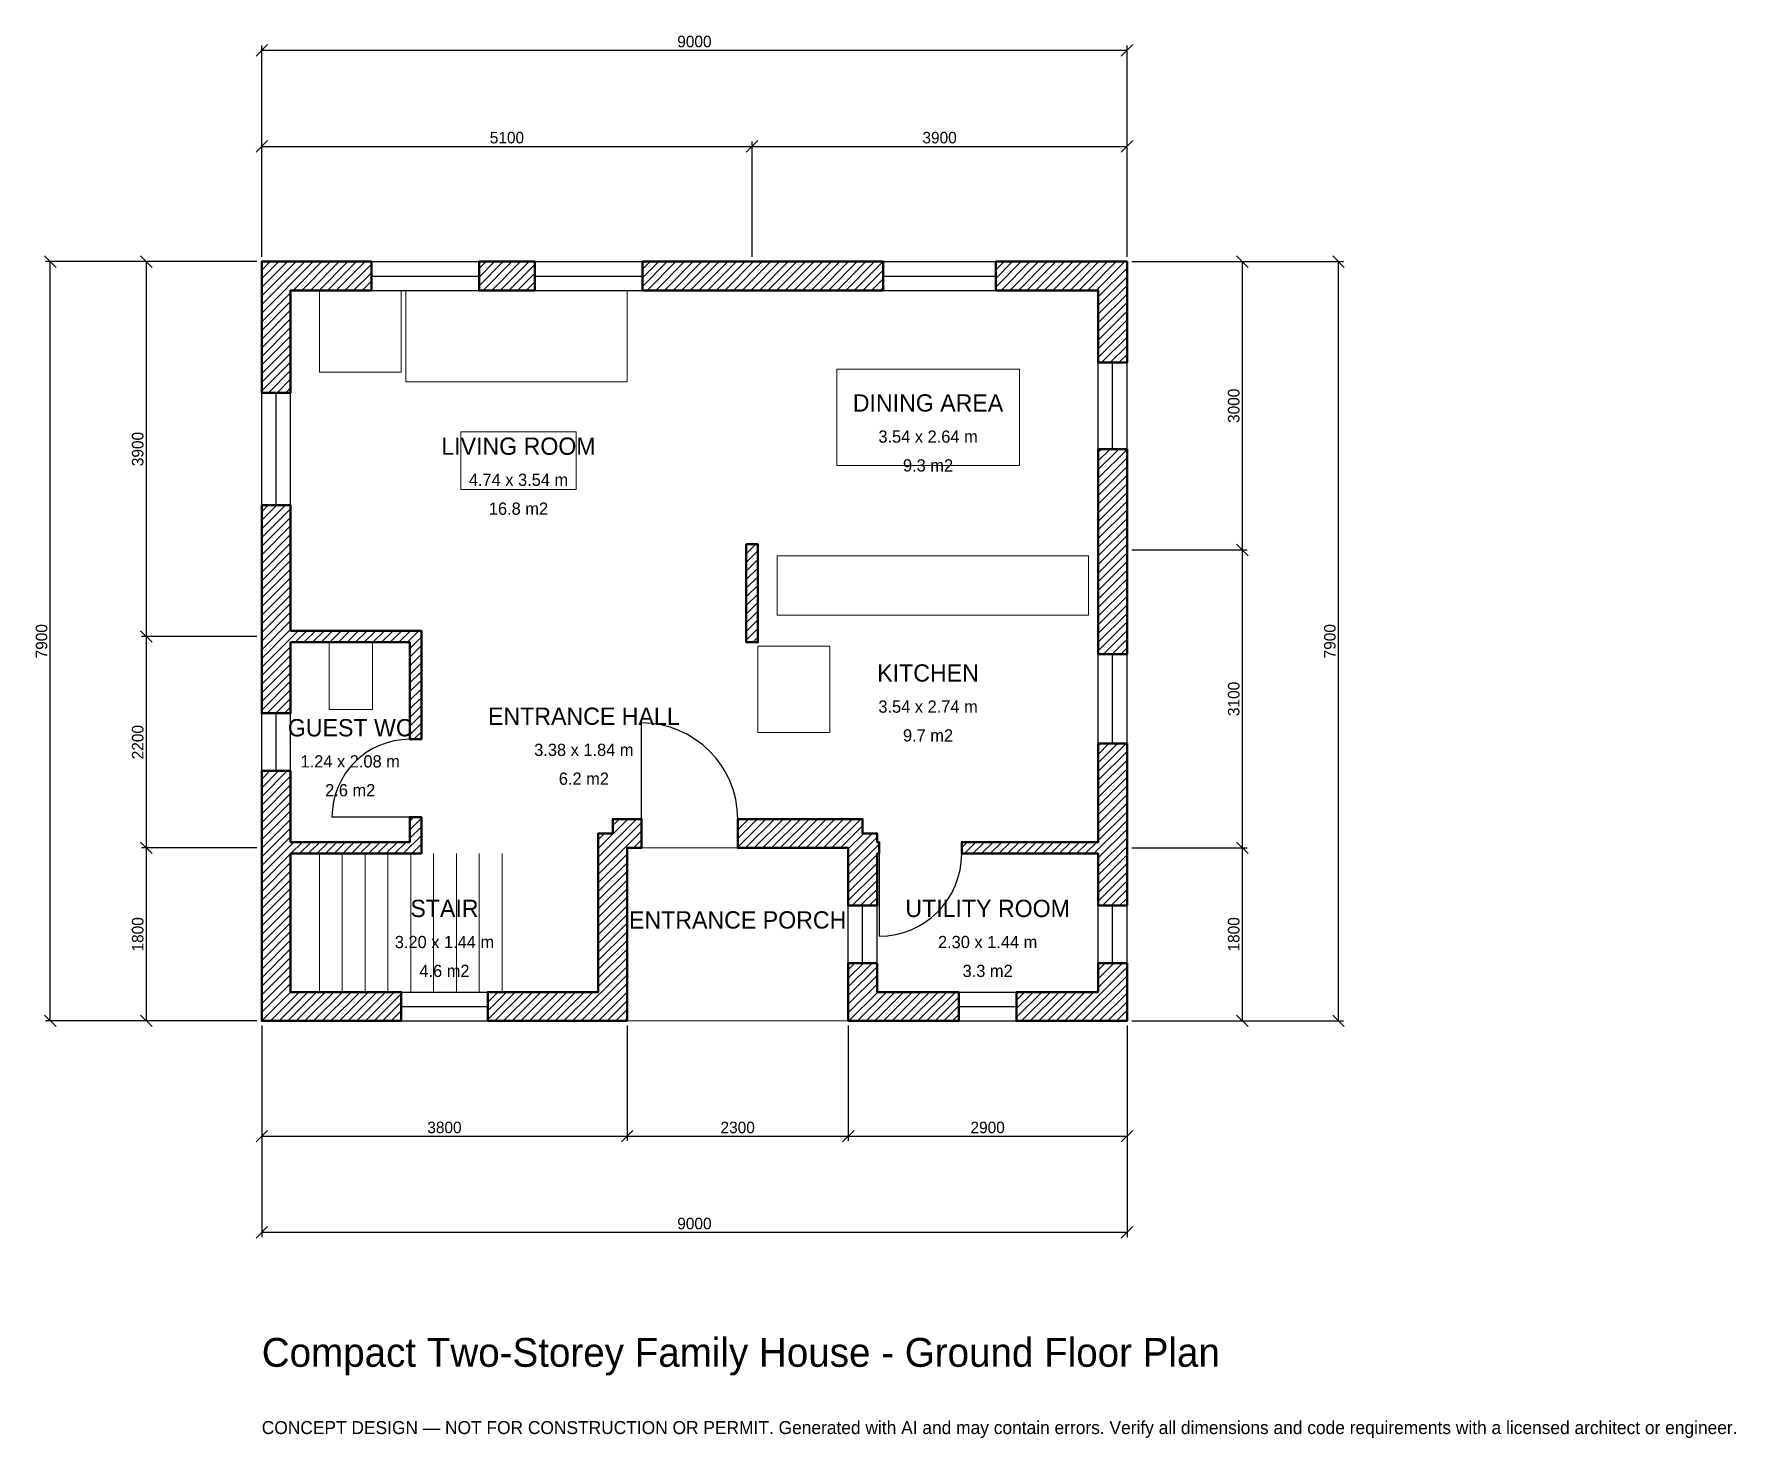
# Model space of a CAD drawing. Header units: millimetres. Extents: x -2369 to 15333, y -4341 to 10269.
import ezdxf
from ezdxf.enums import TextEntityAlignment as Align

# ---------------------------------------------------------------- set-up
doc = ezdxf.new("R2010")
doc.units = ezdxf.units.MM
doc.linetypes.add('DASHED', pattern=[1.524, 1.27, -0.254])
for name, color, linetype, lineweight in [('A-ANNO-DIMS', 1, 'Continuous', 13), ('A-ANNO-TEXT', 7, 'Continuous', 18), ('A-AREA-IDEN', 7, 'Continuous', 18), ('A-DOOR', 2, 'Continuous', 25), ('A-FLOR-FIXT', 9, 'Continuous', 13), ('A-FLOR-STRS', 3, 'Continuous', 18), ('A-FURN', 9, 'Continuous', 13), ('A-GLAZ', 4, 'Continuous', 25), ('A-SITE-PAVE', 8, 'Continuous', 13), ('A-WALL', 7, 'Continuous', 50), ('A-WALL-PATT', 8, 'Continuous', 13)]:
    doc.layers.add(name, color=color, linetype=linetype, lineweight=lineweight)
doc.dimstyles.new('PLAN', dxfattribs={"dimtxt": 120, "dimasz": 80, "dimexe": 50, "dimexo": 50, "dimgap": 30, "dimtad": 1, "dimdec": 0, "dimtsz": 60, "dimcen": 2.5, "dimclrd": 1, "dimclre": 1, "dimazin": 3, "dimtfac": 1, "dimtmove": 0, "dimatfit": 3})

msp = doc.modelspace()

# ---------------------------------------------------------------- hatches: boundary and pattern name
at = {"layer": 'A-WALL-PATT'}
h = msp.add_hatch(dxfattribs=at)
h.set_pattern_fill('ANSI31', color=8, scale=20)
h.paths.add_polyline_path([(2350, 0), (2350, 300), (3500, 300), (3500, 1950), (3650, 1950), (3650, 2100), (3950, 2100), (3950, 1800), (3800, 1800), (3800, 300), (3800.001, 300), (3800.001, 0), (3800, 0), (3800, -0.001), (3500, -0.001), (3500, 0), (2350, 0)])
h.paths.add_polyline_path([(300, 0), (300, -0.001), (0, -0.001), (0, 0), (-0.001, 0), (-0.001, 300), (0, 300), (0, 1650), (0, 1740), (-0.001, 1740), (-0.001, 1860), (0, 1860), (0, 1950), (0, 2600), (300, 2600), (300, 1950), (300, 1860), (1540, 1860), (1540, 2120), (1660, 2120), (1660, 1860), (1660, 1740), (1540, 1740), (300, 1740), (300, 1650), (300, 300), (1450, 300), (1450, 0), (300, 0)])
h.paths.add_polyline_path([(0, 3850), (0, 3940), (-0.001, 3940), (-0.001, 4060), (0, 4060), (0, 4150), (0, 5365), (300, 5365), (300, 4150), (300, 4060), (1540, 4060), (1660, 4060), (1660, 3940), (1660, 2930), (1540, 2930), (1540, 3940), (300, 3940), (300, 3850), (300, 3200), (0, 3200), (0, 3850)])
h.paths.add_polyline_path([(0, 7600), (-0.001, 7600), (-0.001, 7900), (0, 7900), (0, 7900.001), (300, 7900.001), (300, 7900), (1140, 7900), (1140, 7600), (300, 7600), (300, 6535), (0, 6535), (0, 7600)])
h.paths.add_polyline_path([(2840, 7900), (2840, 7600), (2260, 7600), (2260, 7900), (2840, 7900)])
h.paths.add_polyline_path([(4950, 7900), (5250, 7900), (6465, 7900), (6465, 7600), (5250, 7600), (4950, 7600), (3960, 7600), (3960, 7900), (4950, 7900)])
h.paths.add_polyline_path([(8700, 7900), (8700, 7900.001), (9000, 7900.001), (9000, 7900), (9000.001, 7900), (9000.001, 7600), (9000, 7600), (9000, 6850), (8700, 6850), (8700, 7600), (7635, 7600), (7635, 7900), (8700, 7900)])
h.paths.add_polyline_path([(9000, 5050), (9000, 4750), (9000, 3815), (8700, 3815), (8700, 4750), (8700, 5050), (8700, 5950), (9000, 5950), (9000, 5050)])
h.paths.add_polyline_path([(9000, 1950), (9000, 1860), (9000.001, 1860), (9000.001, 1740), (9000, 1740), (9000, 1650), (9000, 1200), (8700, 1200), (8700, 1650), (8700, 1740), (7280, 1740), (7280, 1860), (8700, 1860), (8700, 1950), (8700, 2885), (9000, 2885), (9000, 1950)])
h.paths.add_polyline_path([(9000, 300), (9000.001, 300), (9000.001, 0), (9000, 0), (9000, -0.001), (8700, -0.001), (8700, 0), (7850, 0), (7850, 300), (8700, 300), (8700, 600), (9000, 600), (9000, 300)])
h.paths.add_polyline_path([(6400, 0), (6400, -0.001), (6100, -0.001), (6100, 0), (6099.999, 0), (6099.999, 300), (6100, 300), (6100, 600), (6400, 600), (6400, 300), (7250, 300), (7250, 0), (6400, 0)])
h.paths.add_polyline_path([(6100, 1740), (6099.999, 1740), (6099.999, 1799.999), (6040, 1799.999), (6040, 1800), (5250, 1800), (4950, 1800), (4950, 2100), (5250, 2100), (6250, 2100), (6250, 1950), (6400, 1950), (6400, 1860), (6420, 1860), (6420, 1740), (6400, 1740), (6400, 1200), (6100, 1200), (6100, 1740)])
h.paths.add_polyline_path([(5040, 4960), (5160, 4960), (5160, 3940), (5040, 3940), (5040, 4960)])

# ---------------------------------------------------------------- linework, layer by layer
at = {"layer": 'A-DOOR'}
for p, q in [((3950, 2100), (3950, 3100)), ((1540, 2120), (730, 2120)), ((6420, 1740), (6420, 880))]:
    msp.add_line(p, q, dxfattribs=at)
for centre, radius, start, end in [((3950, 2100), 1000, 0, 90), ((1540, 2120), 810, 90, 180), ((6420, 1740), 860, 270, 360)]:
    msp.add_arc(centre, radius, start, end, dxfattribs=at)
at = {"layer": 'A-FLOR-FIXT'}
for points in [[(5360, 4220), (8600, 4220), (8600, 4840), (5360, 4840)], [(700, 3240), (1150, 3240), (1150, 3940), (700, 3940)]]:
    msp.add_lwpolyline(points, close=True, dxfattribs=at)
at = {"layer": 'A-FLOR-STRS'}
for p, q in [((600, 300), (600, 1740)), ((837.5, 300), (837.5, 1740)), ((1075, 300), (1075, 1740)), ((1312.5, 300), (1312.5, 1740)), ((1550, 300), (1550, 1740)), ((1787.5, 300), (1787.5, 1740)), ((2025, 300), (2025, 1740)), ((2262.5, 300), (2262.5, 1740)), ((2500, 300), (2500, 1740))]:
    msp.add_line(p, q, dxfattribs=at)
at = {"layer": 'A-FURN'}
for points in [[(600, 6750), (1450, 6750), (1450, 7600), (600, 7600)], [(1500, 6650), (3800, 6650), (3800, 7600), (1500, 7600)], [(5980, 5780), (7880, 5780), (7880, 6780), (5980, 6780)], [(2070, 5530), (3270, 5530), (3270, 6130), (2070, 6130)], [(5160, 3000), (5910, 3000), (5910, 3900), (5160, 3900)]]:
    msp.add_lwpolyline(points, close=True, dxfattribs=at)
at = {"layer": 'A-GLAZ'}
for p, q in [((1140, 7900), (2260, 7900)), ((2840, 7900), (3960, 7900)), ((6465, 7900), (7635, 7900)), ((1140, 7750), (2260, 7750)), ((2840, 7750), (3960, 7750)), ((6465, 7750), (7635, 7750)), ((1140, 7600), (2260, 7600)), ((2840, 7600), (3960, 7600)), ((6465, 7600), (7635, 7600)), ((8700, 5950), (8700, 6850)), ((8850, 5950), (8850, 6850)), ((9000, 5950), (9000, 6850)), ((0, 5365), (0, 6535)), ((150, 5365), (150, 6535)), ((300, 5365), (300, 6535)), ((8700, 2885), (8700, 3815)), ((8850, 2885), (8850, 3815)), ((9000, 2885), (9000, 3815)), ((0, 2600), (0, 3200)), ((150, 2600), (150, 3200)), ((300, 2600), (300, 3200)), ((6100, 600), (6100, 1200)), ((6250, 600), (6250, 1200)), ((6400, 600), (6400, 1200)), ((8700, 600), (8700, 1200)), ((8850, 600), (8850, 1200)), ((9000, 600), (9000, 1200)), ((1450, 300), (2350, 300)), ((7250, 300), (7850, 300)), ((1450, 150), (2350, 150)), ((1450, 0), (2350, 0)), ((7250, 150), (7850, 150)), ((7250, 0), (7850, 0))]:
    msp.add_line(p, q, dxfattribs=at)
at = {"layer": 'A-SITE-PAVE', "linetype": 'DASHED'}
msp.add_lwpolyline([(3800, 0), (6100, 0), (6100, 1800), (3800, 1800)], close=True, dxfattribs=at)
at = {"layer": 'A-WALL'}
for points in [[(0, 7600), (-0.001, 7600), (-0.001, 7900), (0, 7900), (0, 7900.001), (300, 7900.001), (300, 7900), (1140, 7900), (1140, 7600), (300, 7600), (300, 6535), (0, 6535), (0, 7600)], [(2840, 7900), (2840, 7600), (2260, 7600), (2260, 7900), (2840, 7900)], [(4950, 7900), (5250, 7900), (6465, 7900), (6465, 7600), (5250, 7600), (4950, 7600), (3960, 7600), (3960, 7900), (4950, 7900)], [(8700, 7900), (8700, 7900.001), (9000, 7900.001), (9000, 7900), (9000.001, 7900), (9000.001, 7600), (9000, 7600), (9000, 6850), (8700, 6850), (8700, 7600), (7635, 7600), (7635, 7900), (8700, 7900)], [(9000, 5050), (9000, 4750), (9000, 3815), (8700, 3815), (8700, 4750), (8700, 5050), (8700, 5950), (9000, 5950), (9000, 5050)], [(0, 3850), (0, 3940), (-0.001, 3940), (-0.001, 4060), (0, 4060), (0, 4150), (0, 5365), (300, 5365), (300, 4150), (300, 4060), (1540, 4060), (1660, 4060), (1660, 3940), (1660, 2930), (1540, 2930), (1540, 3940), (300, 3940), (300, 3850), (300, 3200), (0, 3200), (0, 3850)], [(5040, 4960), (5160, 4960), (5160, 3940), (5040, 3940), (5040, 4960)], [(9000, 1950), (9000, 1860), (9000.001, 1860), (9000.001, 1740), (9000, 1740), (9000, 1650), (9000, 1200), (8700, 1200), (8700, 1650), (8700, 1740), (7280, 1740), (7280, 1860), (8700, 1860), (8700, 1950), (8700, 2885), (9000, 2885), (9000, 1950)], [(300, 0), (300, -0.001), (0, -0.001), (0, 0), (-0.001, 0), (-0.001, 300), (0, 300), (0, 1650), (0, 1740), (-0.001, 1740), (-0.001, 1860), (0, 1860), (0, 1950), (0, 2600), (300, 2600), (300, 1950), (300, 1860), (1540, 1860), (1540, 2120), (1660, 2120), (1660, 1860), (1660, 1740), (1540, 1740), (300, 1740), (300, 1650), (300, 300), (1450, 300), (1450, 0), (300, 0)], [(2350, 0), (2350, 300), (3500, 300), (3500, 1950), (3650, 1950), (3650, 2100), (3950, 2100), (3950, 1800), (3800, 1800), (3800, 300), (3800.001, 300), (3800.001, 0), (3800, 0), (3800, -0.001), (3500, -0.001), (3500, 0), (2350, 0)], [(6100, 1740), (6099.999, 1740), (6099.999, 1799.999), (6040, 1799.999), (6040, 1800), (5250, 1800), (4950, 1800), (4950, 2100), (5250, 2100), (6250, 2100), (6250, 1950), (6400, 1950), (6400, 1860), (6420, 1860), (6420, 1740), (6400, 1740), (6400, 1200), (6100, 1200), (6100, 1740)], [(6400, 0), (6400, -0.001), (6100, -0.001), (6100, 0), (6099.999, 0), (6099.999, 300), (6100, 300), (6100, 600), (6400, 600), (6400, 300), (7250, 300), (7250, 0), (6400, 0)], [(9000, 300), (9000.001, 300), (9000.001, 0), (9000, 0), (9000, -0.001), (8700, -0.001), (8700, 0), (7850, 0), (7850, 300), (8700, 300), (8700, 600), (9000, 600), (9000, 300)]]:
    msp.add_lwpolyline(points, close=True, dxfattribs=at)

# ---------------------------------------------------------------- texts
at = {"layer": 'A-ANNO-TEXT'}
for s, height, p in [('Compact Two-Storey Family House - Ground Floor Plan', 300, (0, -3600)), ('CONCEPT DESIGN — NOT FOR CONSTRUCTION OR PERMIT. Generated with AI and may contain errors. Verify all dimensions and code requirements with a licensed architect or engineer.', 135, (0, -4300))]:
    msp.add_text(s, height=height, dxfattribs=at).set_placement(p)
at = {"layer": 'A-AREA-IDEN'}
for s, height, p in [('DINING AREA', 180, (6930, 6430)), ('LIVING ROOM', 180, (2670, 5980)), ('3.54 x 2.64 m', 127.5, (6930, 6080)), ('9.3 m2', 127.5, (6930, 5780)), ('4.74 x 3.54 m', 127.5, (2670, 5630)), ('16.8 m2', 127.5, (2670, 5330)), ('KITCHEN', 180, (6930, 3620)), ('ENTRANCE HALL', 180, (3350, 3170)), ('3.54 x 2.74 m', 127.5, (6930, 3270)), ('GUEST WC', 180, (920, 3050)), ('9.7 m2', 127.5, (6930, 2970)), ('3.38 x 1.84 m', 127.5, (3350, 2820)), ('1.24 x 2.08 m', 127.5, (920, 2700)), ('6.2 m2', 127.5, (3350, 2520)), ('2.6 m2', 127.5, (920, 2400)), ('STAIR', 180, (1900, 1170)), ('UTILITY ROOM', 180, (7550, 1170)), ('ENTRANCE PORCH', 180, (4950, 1050)), ('3.20 x 1.44 m', 127.5, (1900, 820)), ('2.30 x 1.44 m', 127.5, (7550, 820)), ('4.6 m2', 127.5, (1900, 520)), ('3.3 m2', 127.5, (7550, 520))]:
    msp.add_text(s, height=height, dxfattribs=at).set_placement(p, align=Align.MIDDLE_CENTER)

# ---------------------------------------------------------------- dimensions: what is measured, and where the dimension line sits
at = {"layer": 'A-ANNO-DIMS'}
for base, p1, p2, text in [((0, 10100), (0, 7900), (9000, 7900), '9000'), ((0, 9100), (0, 7900), (5100, 7900), '5100'), ((5100, 9100), (5100, 7900), (9000, 7900), '3900'), ((0, -1200), (0, 0), (3800, 0), '3800'), ((0, -2200), (0, 0), (9000, 0), '9000'), ((3800, -1200), (3800, 0), (6100, 0), '2300'), ((6100, -1200), (6100, 0), (9000, 0), '2900')]:
    msp.add_linear_dim(base=base, p1=p1, p2=p2, text=text, dimstyle='PLAN', dxfattribs=at).render()
for base, p1, p2, text in [((-2200, 0), (0, 0), (0, 7900), '7900'), ((-1200, 4000), (0, 4000), (0, 7900), '3900'), ((10200, 4900), (9000, 4900), (9000, 7900), '3000'), ((11200, 0), (9000, 0), (9000, 7900), '7900'), ((10200, 1800), (9000, 1800), (9000, 4900), '3100'), ((-1200, 1800), (0, 1800), (0, 4000), '2200'), ((-1200, 0), (0, 0), (0, 1800), '1800'), ((10200, 0), (9000, 0), (9000, 1800), '1800')]:
    msp.add_linear_dim(base=base, p1=p1, p2=p2, angle=90, text=text, dimstyle='PLAN', dxfattribs=at).render()

doc.saveas('drawing.dxf')
